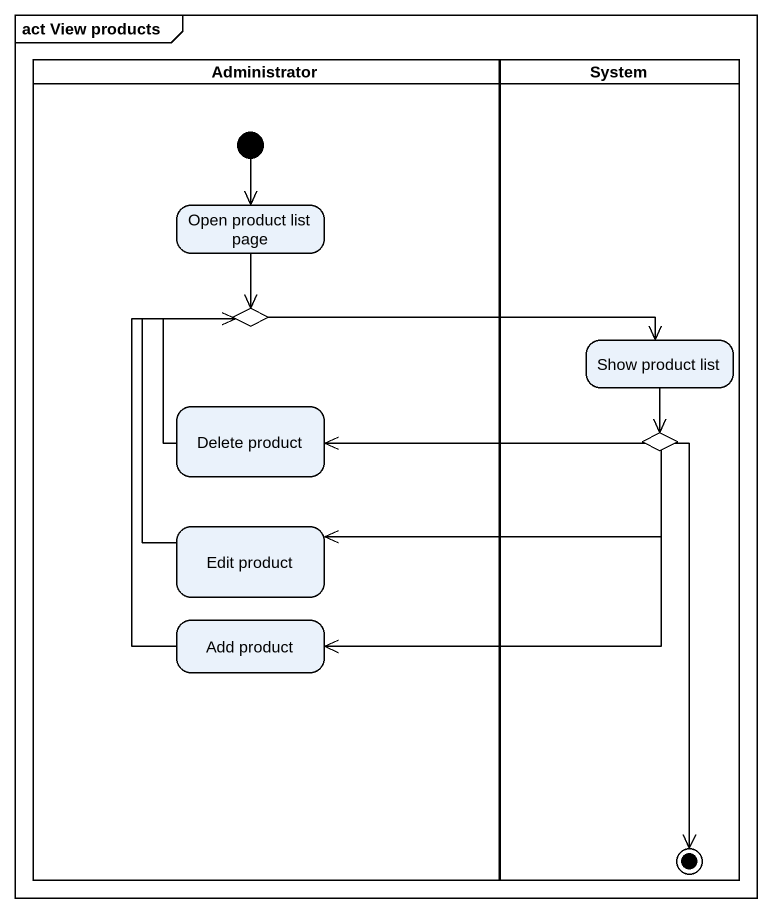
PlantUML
@startuml
mainframe act View products
hide empty description
state Administrator <<partition>> {
  state "Open product list page" as Open_product_list_page
  state choice1 <<choice>>
  state "Delete product" as Delete_product
  state "Edit product" as Edit_product
  state "Add product" as Add_product
  [*] --> Open_product_list_page
}
state System <<partition>> {
  state "Show product list" as Show_product_list
  state choice2 <<choice>>
  choice2 --> [*]
}
Open_product_list_page --> choice1
choice1 -right-> Show_product_list
Show_product_list --> choice2
Delete_product -up-> choice1
choice2 -left-> Delete_product
choice2 -left-> Edit_product
choice2 -left-> Add_product
Edit_product -up-> choice1
Add_product -up-> choice1
@enduml
